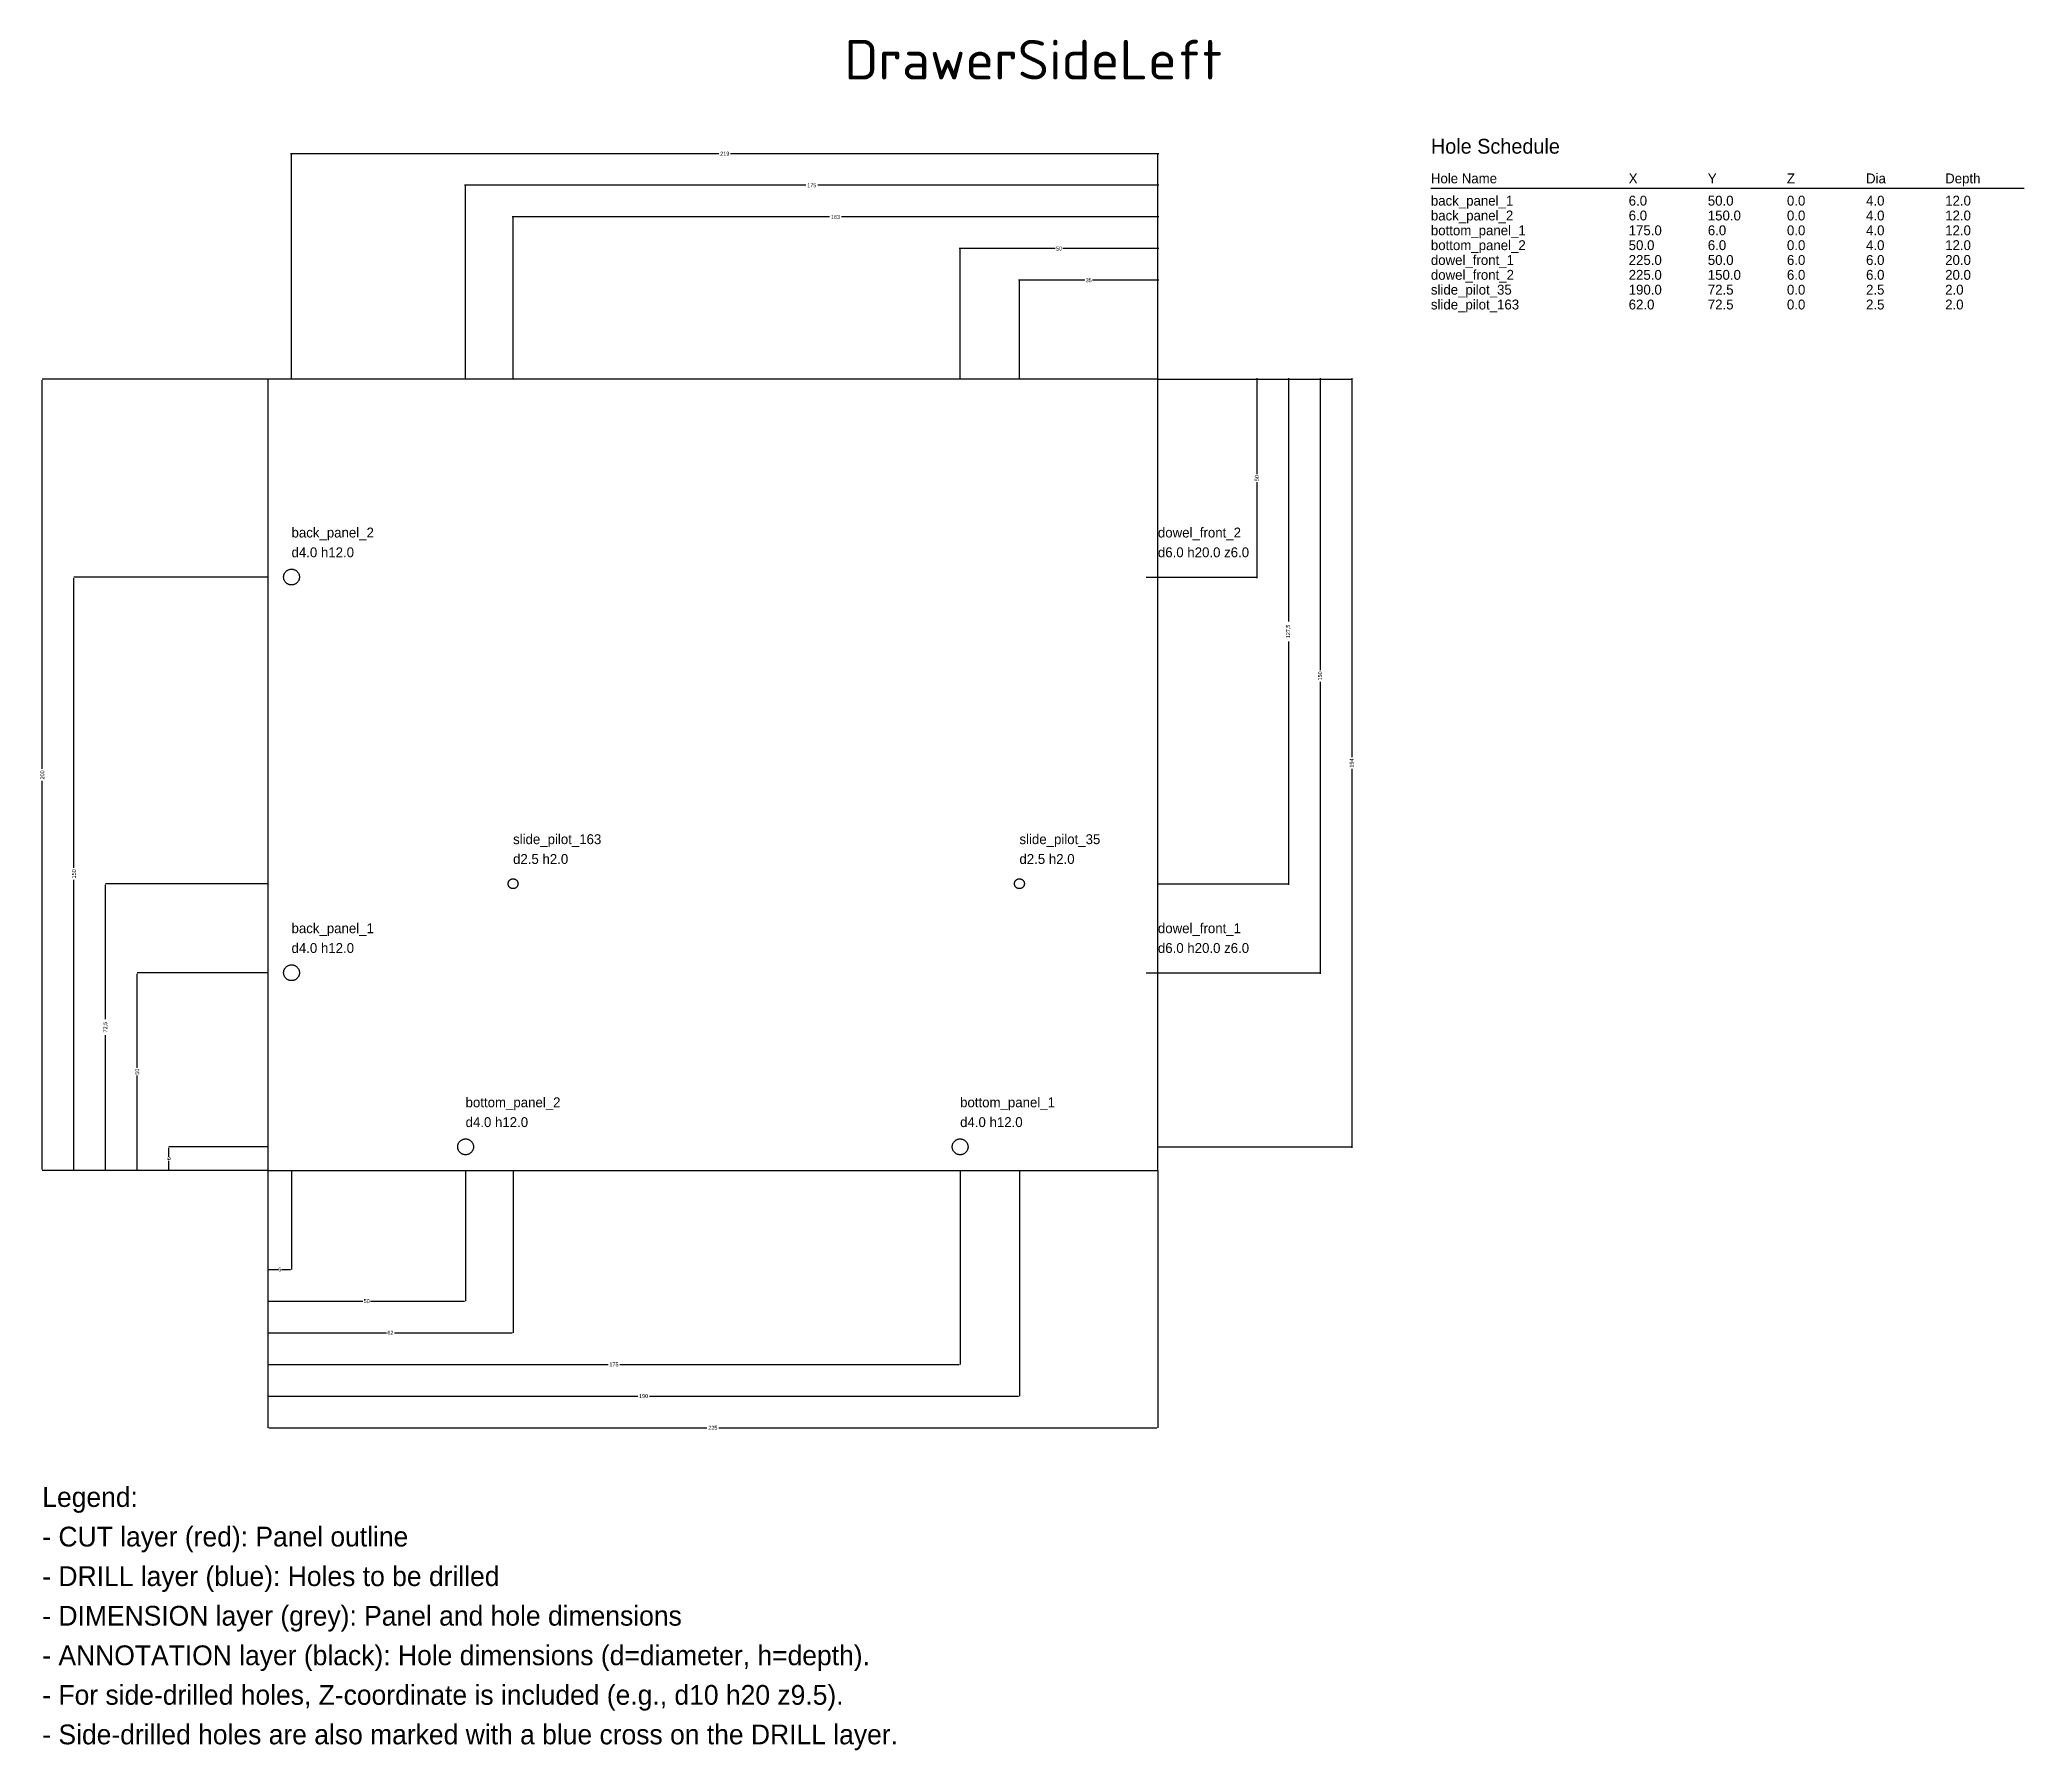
# Model space of a CAD drawing. Header units: millimetres. Extents: x -58 to 444, y -147 to 286.
import ezdxf
from ezdxf.enums import TextEntityAlignment as Align

# ---------------------------------------------------------------- set-up
doc = ezdxf.new("R2010")
doc.units = ezdxf.units.MM
for name, color, linetype in [('ANNOTATION', 7, 'Continuous'), ('CUT', 1, 'Continuous'), ('DIMENSION', 8, 'Continuous'), ('DRILL', 5, 'Continuous')]:
    doc.layers.add(name, color=color, linetype=linetype)
doc.styles.add('Title', font='ISOCPEUR.ttf')
doc.dimstyles.get("Standard").update_dxf_attribs({"dimtxt": 2.5, "dimasz": 2.5, "dimexe": 1.25, "dimexo": 0.625, "dimtad": 1, "dimtxsty": 'Standard', "dimcen": 2.5, "dimazin": 3, "dimtfac": 1, "dimtmove": 0, "dimatfit": 3})

# ---------------------------------------------------------------- blocks, each defined once
blk = doc.blocks.new('_CLOSEDFILLED')
at = {"color": 0, "linetype": 'ByBlock'}
blk.add_solid([(-1, 0.2), (0, 0), (-1, -0.2)], dxfattribs=at)
blk = doc.blocks.new('*D0')
for p, q in [((0, 0), (0, -25)), ((6, 0), (6, -25)), ((0.25, -25), (2.5, -25)), ((3.5, -25), (5.75, -25))]:
    blk.add_line(p, q)
at = {"layer": 'Defpoints'}
for p in [(0, 0), (6, 0), (0, -25)]:
    blk.add_point(p, dxfattribs=at)
at = {"layer": 'DIMENSION', "xscale": 0.25, "yscale": 0.25, "rotation": 180}
blk.add_blockref('_CLOSEDFILLED', (0, -25), dxfattribs=at)
at = {"layer": 'DIMENSION', "xscale": 0.25, "yscale": 0.25}
blk.add_blockref('_CLOSEDFILLED', (6, -25), dxfattribs=at)
at = {"layer": 'DIMENSION', "insert": (3, -25), "char_height": 1, "attachment_point": 5}
blk.add_mtext('6', dxfattribs=at)
blk = doc.blocks.new('*D2')
for p, q in [((0, 0), (0, -33)), ((50, 0), (50, -33)), ((0.25, -33), (24, -33)), ((26, -33), (49.75, -33))]:
    blk.add_line(p, q)
at = {"layer": 'Defpoints'}
for p in [(0, 0), (50, 0), (0, -33)]:
    blk.add_point(p, dxfattribs=at)
at = {"layer": 'DIMENSION', "xscale": 0.25, "yscale": 0.25, "rotation": 180}
blk.add_blockref('_CLOSEDFILLED', (0, -33), dxfattribs=at)
at = {"layer": 'DIMENSION', "xscale": 0.25, "yscale": 0.25}
blk.add_blockref('_CLOSEDFILLED', (50, -33), dxfattribs=at)
at = {"layer": 'DIMENSION', "insert": (25, -33), "char_height": 1, "attachment_point": 5}
blk.add_mtext('50', dxfattribs=at)
blk = doc.blocks.new('*D3')
for p, q in [((0, 0), (0, -41)), ((62, 0), (62, -41)), ((0.25, -41), (30, -41)), ((32, -41), (61.75, -41))]:
    blk.add_line(p, q)
at = {"layer": 'Defpoints'}
for p in [(0, 0), (62, 0), (0, -41)]:
    blk.add_point(p, dxfattribs=at)
at = {"layer": 'DIMENSION', "xscale": 0.25, "yscale": 0.25, "rotation": 180}
blk.add_blockref('_CLOSEDFILLED', (0, -41), dxfattribs=at)
at = {"layer": 'DIMENSION', "xscale": 0.25, "yscale": 0.25}
blk.add_blockref('_CLOSEDFILLED', (62, -41), dxfattribs=at)
at = {"layer": 'DIMENSION', "insert": (31, -41), "char_height": 1, "attachment_point": 5}
blk.add_mtext('62', dxfattribs=at)
blk = doc.blocks.new('*D4')
for p, q in [((0, 0), (0, -49)), ((175, 0), (175, -49)), ((0.25, -49), (86, -49)), ((89, -49), (174.75, -49))]:
    blk.add_line(p, q)
at = {"layer": 'Defpoints'}
for p in [(0, 0), (175, 0), (0, -49)]:
    blk.add_point(p, dxfattribs=at)
at = {"layer": 'DIMENSION', "xscale": 0.25, "yscale": 0.25, "rotation": 180}
blk.add_blockref('_CLOSEDFILLED', (0, -49), dxfattribs=at)
at = {"layer": 'DIMENSION', "xscale": 0.25, "yscale": 0.25}
blk.add_blockref('_CLOSEDFILLED', (175, -49), dxfattribs=at)
at = {"layer": 'DIMENSION', "insert": (87.5, -49), "char_height": 1, "attachment_point": 5}
blk.add_mtext('175', dxfattribs=at)
blk = doc.blocks.new('*D5')
for p, q in [((0, 0), (0, -57)), ((190, 0), (190, -57)), ((0.25, -57), (93.5, -57)), ((96.5, -57), (189.75, -57))]:
    blk.add_line(p, q)
at = {"layer": 'Defpoints'}
for p in [(0, 0), (190, 0), (0, -57)]:
    blk.add_point(p, dxfattribs=at)
at = {"layer": 'DIMENSION', "xscale": 0.25, "yscale": 0.25, "rotation": 180}
blk.add_blockref('_CLOSEDFILLED', (0, -57), dxfattribs=at)
at = {"layer": 'DIMENSION', "xscale": 0.25, "yscale": 0.25}
blk.add_blockref('_CLOSEDFILLED', (190, -57), dxfattribs=at)
at = {"layer": 'DIMENSION', "insert": (95, -57), "char_height": 1, "attachment_point": 5}
blk.add_mtext('190', dxfattribs=at)
blk = doc.blocks.new('*D6')
for p, q in [((0, 0), (0, -65)), ((225, 0), (225, -65)), ((0.25, -65), (111, -65)), ((114, -65), (224.75, -65))]:
    blk.add_line(p, q)
at = {"layer": 'Defpoints'}
for p in [(0, 0), (225, 0), (0, -65)]:
    blk.add_point(p, dxfattribs=at)
at = {"layer": 'DIMENSION', "xscale": 0.25, "yscale": 0.25, "rotation": 180}
blk.add_blockref('_CLOSEDFILLED', (0, -65), dxfattribs=at)
at = {"layer": 'DIMENSION', "xscale": 0.25, "yscale": 0.25}
blk.add_blockref('_CLOSEDFILLED', (225, -65), dxfattribs=at)
at = {"layer": 'DIMENSION', "insert": (112.5, -65), "char_height": 1, "attachment_point": 5}
blk.add_mtext('225', dxfattribs=at)
blk = doc.blocks.new('*D7')
for p, q in [((206.5, 225), (189.75, 225)), ((190, 200), (190, 225)), ((225.25, 225), (208.5, 225)), ((225, 200), (225, 225))]:
    blk.add_line(p, q)
at = {"layer": 'Defpoints'}
for p in [(225, 225), (190, 200), (225, 200)]:
    blk.add_point(p, dxfattribs=at)
at = {"layer": 'DIMENSION', "xscale": 0.25, "yscale": 0.25}
blk.add_blockref('_CLOSEDFILLED', (190, 225), dxfattribs=at)
at = {"layer": 'DIMENSION', "xscale": 0.25, "yscale": 0.25, "rotation": 180}
blk.add_blockref('_CLOSEDFILLED', (225, 225), dxfattribs=at)
at = {"layer": 'DIMENSION', "insert": (207.5, 225), "char_height": 1, "attachment_point": 5}
blk.add_mtext('35', dxfattribs=at)
blk = doc.blocks.new('*D8')
for p, q in [((199, 233), (174.75, 233)), ((175, 200), (175, 233)), ((225.25, 233), (201, 233)), ((225, 200), (225, 233))]:
    blk.add_line(p, q)
at = {"layer": 'Defpoints'}
for p in [(225, 233), (175, 200), (225, 200)]:
    blk.add_point(p, dxfattribs=at)
at = {"layer": 'DIMENSION', "xscale": 0.25, "yscale": 0.25}
blk.add_blockref('_CLOSEDFILLED', (175, 233), dxfattribs=at)
at = {"layer": 'DIMENSION', "xscale": 0.25, "yscale": 0.25, "rotation": 180}
blk.add_blockref('_CLOSEDFILLED', (225, 233), dxfattribs=at)
at = {"layer": 'DIMENSION', "insert": (200, 233), "char_height": 1, "attachment_point": 5}
blk.add_mtext('50', dxfattribs=at)
blk = doc.blocks.new('*D9')
for p, q in [((142, 241), (61.75, 241)), ((62, 200), (62, 241)), ((225.25, 241), (145, 241)), ((225, 200), (225, 241))]:
    blk.add_line(p, q)
at = {"layer": 'Defpoints'}
for p in [(225, 241), (62, 200), (225, 200)]:
    blk.add_point(p, dxfattribs=at)
at = {"layer": 'DIMENSION', "xscale": 0.25, "yscale": 0.25}
blk.add_blockref('_CLOSEDFILLED', (62, 241), dxfattribs=at)
at = {"layer": 'DIMENSION', "xscale": 0.25, "yscale": 0.25, "rotation": 180}
blk.add_blockref('_CLOSEDFILLED', (225, 241), dxfattribs=at)
at = {"layer": 'DIMENSION', "insert": (143.5, 241), "char_height": 1, "attachment_point": 5}
blk.add_mtext('163', dxfattribs=at)
blk = doc.blocks.new('*D10')
for p, q in [((136, 249), (49.75, 249)), ((50, 200), (50, 249)), ((225.25, 249), (139, 249)), ((225, 200), (225, 249))]:
    blk.add_line(p, q)
at = {"layer": 'Defpoints'}
for p in [(225, 249), (50, 200), (225, 200)]:
    blk.add_point(p, dxfattribs=at)
at = {"layer": 'DIMENSION', "xscale": 0.25, "yscale": 0.25}
blk.add_blockref('_CLOSEDFILLED', (50, 249), dxfattribs=at)
at = {"layer": 'DIMENSION', "xscale": 0.25, "yscale": 0.25, "rotation": 180}
blk.add_blockref('_CLOSEDFILLED', (225, 249), dxfattribs=at)
at = {"layer": 'DIMENSION', "insert": (137.5, 249), "char_height": 1, "attachment_point": 5}
blk.add_mtext('175', dxfattribs=at)
blk = doc.blocks.new('*D11')
for p, q in [((114, 257), (5.75, 257)), ((6, 200), (6, 257)), ((225.25, 257), (117, 257)), ((225, 200), (225, 257))]:
    blk.add_line(p, q)
at = {"layer": 'Defpoints'}
for p in [(225, 257), (6, 200), (225, 200)]:
    blk.add_point(p, dxfattribs=at)
at = {"layer": 'DIMENSION', "xscale": 0.25, "yscale": 0.25}
blk.add_blockref('_CLOSEDFILLED', (6, 257), dxfattribs=at)
at = {"layer": 'DIMENSION', "xscale": 0.25, "yscale": 0.25, "rotation": 180}
blk.add_blockref('_CLOSEDFILLED', (225, 257), dxfattribs=at)
at = {"layer": 'DIMENSION', "insert": (115.5, 257), "char_height": 1, "attachment_point": 5}
blk.add_mtext('219', dxfattribs=at)
blk = doc.blocks.new('*D12')
for p, q in [((0, 6), (-25, 6)), ((-25, 3.5), (-25, 5.75)), ((-25, 0.25), (-25, 2.5)), ((0, 0), (-25, 0))]:
    blk.add_line(p, q)
at = {"layer": 'Defpoints'}
for p in [(0, 6), (-25, 0), (0, 0)]:
    blk.add_point(p, dxfattribs=at)
at = {"layer": 'DIMENSION', "xscale": 0.25, "yscale": 0.25}
for p, rotation in [((-25, 6), 90), ((-25, 0), 270)]:
    blk.add_blockref('_CLOSEDFILLED', p, dxfattribs=dict(at, rotation=rotation))
at = {"layer": 'DIMENSION', "insert": (-25, 3), "char_height": 1, "attachment_point": 5, "rotation": 90}
blk.add_mtext('6', dxfattribs=at)
blk = doc.blocks.new('*D13')
for p, q in [((0, 50), (-33, 50)), ((-33, 26), (-33, 49.75)), ((-33, 0.25), (-33, 24)), ((0, 0), (-33, 0))]:
    blk.add_line(p, q)
at = {"layer": 'Defpoints'}
for p in [(0, 50), (-33, 0), (0, 0)]:
    blk.add_point(p, dxfattribs=at)
at = {"layer": 'DIMENSION', "xscale": 0.25, "yscale": 0.25}
for p, rotation in [((-33, 50), 90), ((-33, 0), 270)]:
    blk.add_blockref('_CLOSEDFILLED', p, dxfattribs=dict(at, rotation=rotation))
at = {"layer": 'DIMENSION', "insert": (-33, 25), "char_height": 1, "attachment_point": 5, "rotation": 90}
blk.add_mtext('50', dxfattribs=at)
blk = doc.blocks.new('*D14')
for p, q in [((0, 72.5), (-41, 72.5)), ((-41, 38.25), (-41, 72.25)), ((-41, 0.25), (-41, 34.25)), ((0, 0), (-41, 0))]:
    blk.add_line(p, q)
at = {"layer": 'Defpoints'}
for p in [(0, 72.5), (-41, 0), (0, 0)]:
    blk.add_point(p, dxfattribs=at)
at = {"layer": 'DIMENSION', "xscale": 0.25, "yscale": 0.25}
for p, rotation in [((-41, 72.5), 90), ((-41, 0), 270)]:
    blk.add_blockref('_CLOSEDFILLED', p, dxfattribs=dict(at, rotation=rotation))
at = {"layer": 'DIMENSION', "insert": (-41, 36.25), "char_height": 1, "attachment_point": 5, "rotation": 90}
blk.add_mtext('72,5', dxfattribs=at)
blk = doc.blocks.new('*D15')
for p, q in [((0, 150), (-49, 150)), ((-49, 76.5), (-49, 149.75)), ((-49, 0.25), (-49, 73.5)), ((0, 0), (-49, 0))]:
    blk.add_line(p, q)
at = {"layer": 'Defpoints'}
for p in [(0, 150), (-49, 0), (0, 0)]:
    blk.add_point(p, dxfattribs=at)
at = {"layer": 'DIMENSION', "xscale": 0.25, "yscale": 0.25}
for p, rotation in [((-49, 150), 90), ((-49, 0), 270)]:
    blk.add_blockref('_CLOSEDFILLED', p, dxfattribs=dict(at, rotation=rotation))
at = {"layer": 'DIMENSION', "insert": (-49, 75), "char_height": 1, "attachment_point": 5, "rotation": 90}
blk.add_mtext('150', dxfattribs=at)
blk = doc.blocks.new('*D16')
for p, q in [((0, 200), (-57, 200)), ((-57, 101.5), (-57, 199.75)), ((-57, 0.25), (-57, 98.5)), ((0, 0), (-57, 0))]:
    blk.add_line(p, q)
at = {"layer": 'Defpoints'}
for p in [(0, 200), (-57, 0), (0, 0)]:
    blk.add_point(p, dxfattribs=at)
at = {"layer": 'DIMENSION', "xscale": 0.25, "yscale": 0.25}
for p, rotation in [((-57, 200), 90), ((-57, 0), 270)]:
    blk.add_blockref('_CLOSEDFILLED', p, dxfattribs=dict(at, rotation=rotation))
at = {"layer": 'DIMENSION', "insert": (-57, 100), "char_height": 1, "attachment_point": 5, "rotation": 90}
blk.add_mtext('200', dxfattribs=at)
blk = doc.blocks.new('*D17')
for p, q in [((225, 200), (250, 200)), ((250, 200.25), (250, 176)), ((250, 174), (250, 149.75)), ((225, 150), (250, 150))]:
    blk.add_line(p, q)
at = {"layer": 'Defpoints'}
for p in [(225, 200), (250, 200), (225, 150)]:
    blk.add_point(p, dxfattribs=at)
at = {"layer": 'DIMENSION', "xscale": 0.25, "yscale": 0.25}
for p, rotation in [((250, 200), 270), ((250, 150), 90)]:
    blk.add_blockref('_CLOSEDFILLED', p, dxfattribs=dict(at, rotation=rotation))
at = {"layer": 'DIMENSION', "insert": (250, 175), "char_height": 1, "attachment_point": 5, "rotation": 90}
blk.add_mtext('50', dxfattribs=at)
blk = doc.blocks.new('*D18')
for p, q in [((225, 200), (258, 200)), ((258, 200.25), (258, 138.75)), ((258, 133.75), (258, 72.25)), ((225, 72.5), (258, 72.5))]:
    blk.add_line(p, q)
at = {"layer": 'Defpoints'}
for p in [(225, 200), (258, 200), (225, 72.5)]:
    blk.add_point(p, dxfattribs=at)
at = {"layer": 'DIMENSION', "xscale": 0.25, "yscale": 0.25}
for p, rotation in [((258, 200), 270), ((258, 72.5), 90)]:
    blk.add_blockref('_CLOSEDFILLED', p, dxfattribs=dict(at, rotation=rotation))
at = {"layer": 'DIMENSION', "insert": (258, 136.25), "char_height": 1, "attachment_point": 5, "rotation": 90}
blk.add_mtext('127,5', dxfattribs=at)
blk = doc.blocks.new('*D19')
for p, q in [((225, 200), (266, 200)), ((266, 200.25), (266, 126.5)), ((266, 123.5), (266, 49.75)), ((225, 50), (266, 50))]:
    blk.add_line(p, q)
at = {"layer": 'Defpoints'}
for p in [(225, 200), (266, 200), (225, 50)]:
    blk.add_point(p, dxfattribs=at)
at = {"layer": 'DIMENSION', "xscale": 0.25, "yscale": 0.25}
for p, rotation in [((266, 200), 270), ((266, 50), 90)]:
    blk.add_blockref('_CLOSEDFILLED', p, dxfattribs=dict(at, rotation=rotation))
at = {"layer": 'DIMENSION', "insert": (266, 125), "char_height": 1, "attachment_point": 5, "rotation": 90}
blk.add_mtext('150', dxfattribs=at)
blk = doc.blocks.new('*D20')
for p, q in [((225, 200), (274, 200)), ((274, 200.25), (274, 104.5)), ((274, 101.5), (274, 5.75)), ((225, 6), (274, 6))]:
    blk.add_line(p, q)
at = {"layer": 'Defpoints'}
for p in [(225, 200), (274, 200), (225, 6)]:
    blk.add_point(p, dxfattribs=at)
at = {"layer": 'DIMENSION', "xscale": 0.25, "yscale": 0.25}
for p, rotation in [((274, 200), 270), ((274, 6), 90)]:
    blk.add_blockref('_CLOSEDFILLED', p, dxfattribs=dict(at, rotation=rotation))
at = {"layer": 'DIMENSION', "insert": (274, 103), "char_height": 1, "attachment_point": 5, "rotation": 90}
blk.add_mtext('194', dxfattribs=at)

msp = doc.modelspace()

# ---------------------------------------------------------------- linework, layer by layer
at = {"layer": 'ANNOTATION'}
msp.add_line((294, 248.25), (444, 248.25), dxfattribs=at)
at = {"layer": 'CUT'}
for p, q in [((225, 200), (0, 200)), ((0, 200), (0, 0)), ((225, 0), (225, 200)), ((4.03543, 150.375), (4.06283, 150.497)), ((4.06283, 150.497), (4.09789, 150.618)), ((4.09789, 150.618), (4.14045, 150.736)), ((4.14045, 150.736), (4.19035, 150.852)), ((4.19035, 150.852), (4.24739, 150.964)), ((4.24739, 150.964), (4.31135, 151.072)), ((4.31135, 151.072), (4.38197, 151.176)), ((4.38197, 151.176), (4.45897, 151.275)), ((4.45897, 151.275), (4.54206, 151.369)), ((4.54206, 151.369), (4.63091, 151.458)), ((4.63091, 151.458), (4.72515, 151.541)), ((4.72515, 151.541), (4.82443, 151.618)), ((4.82443, 151.618), (4.92835, 151.689)), ((4.92835, 151.689), (5.03649, 151.753)), ((5.03649, 151.753), (5.14844, 151.81)), ((5.14844, 151.81), (5.26375, 151.86)), ((5.26375, 151.86), (5.38197, 151.902)), ((5.38197, 151.902), (5.50262, 151.937)), ((5.50262, 151.937), (5.62524, 151.965)), ((5.62524, 151.965), (5.74933, 151.984)), ((5.74933, 151.984), (5.87442, 151.996)), ((5.87442, 151.996), (6, 152)), ((6, 152), (6.12558, 151.996)), ((6.12558, 151.996), (6.25067, 151.984)), ((6.25067, 151.984), (6.37476, 151.965)), ((6.37476, 151.965), (6.49738, 151.937)), ((6.49738, 151.937), (6.61803, 151.902)), ((6.61803, 151.902), (6.73625, 151.86)), ((6.73625, 151.86), (6.85156, 151.81)), ((6.85156, 151.81), (6.96351, 151.753)), ((6.96351, 151.753), (7.07165, 151.689)), ((7.07165, 151.689), (7.17557, 151.618)), ((7.17557, 151.618), (7.27485, 151.541)), ((7.27485, 151.541), (7.36909, 151.458)), ((7.36909, 151.458), (7.45794, 151.369)), ((7.45794, 151.369), (7.54103, 151.275)), ((7.54103, 151.275), (7.61803, 151.176)), ((7.61803, 151.176), (7.68866, 151.072)), ((7.68866, 151.072), (7.75261, 150.964)), ((7.75261, 150.964), (7.80965, 150.852)), ((7.80965, 150.852), (7.85955, 150.736)), ((7.85955, 150.736), (7.90211, 150.618)), ((7.90211, 150.618), (7.93717, 150.497)), ((7.93717, 150.497), (7.96457, 150.375)), ((4, 150), (4.00395, 150.126)), ((4.00395, 149.874), (4, 150)), ((4.00395, 150.126), (4.01577, 150.251)), ((4.01577, 149.749), (4.00395, 149.874)), ((4.01577, 150.251), (4.03543, 150.375)), ((4.03543, 149.625), (4.01577, 149.749)), ((4.06283, 149.503), (4.03543, 149.625)), ((4.09789, 149.382), (4.06283, 149.503)), ((4.14045, 149.264), (4.09789, 149.382)), ((4.19035, 149.148), (4.14045, 149.264)), ((4.24739, 149.036), (4.19035, 149.148)), ((4.31135, 148.928), (4.24739, 149.036)), ((4.38197, 148.824), (4.31135, 148.928)), ((4.45897, 148.725), (4.38197, 148.824)), ((4.54206, 148.631), (4.45897, 148.725)), ((4.63091, 148.542), (4.54206, 148.631)), ((4.72515, 148.459), (4.63091, 148.542)), ((4.82443, 148.382), (4.72515, 148.459)), ((4.92835, 148.311), (4.82443, 148.382)), ((5.03649, 148.247), (4.92835, 148.311)), ((5.14844, 148.19), (5.03649, 148.247)), ((5.26375, 148.14), (5.14844, 148.19)), ((5.38197, 148.098), (5.26375, 148.14)), ((5.50262, 148.063), (5.38197, 148.098)), ((5.62524, 148.035), (5.50262, 148.063)), ((5.74933, 148.016), (5.62524, 148.035)), ((5.87442, 148.004), (5.74933, 148.016)), ((6, 148), (5.87442, 148.004)), ((6.12558, 148.004), (6, 148)), ((6.25067, 148.016), (6.12558, 148.004)), ((6.37476, 148.035), (6.25067, 148.016)), ((6.49738, 148.063), (6.37476, 148.035)), ((6.61803, 148.098), (6.49738, 148.063)), ((6.73625, 148.14), (6.61803, 148.098)), ((6.85156, 148.19), (6.73625, 148.14)), ((6.96351, 148.247), (6.85156, 148.19)), ((7.07165, 148.311), (6.96351, 148.247)), ((7.17557, 148.382), (7.07165, 148.311)), ((7.27485, 148.459), (7.17557, 148.382)), ((7.36909, 148.542), (7.27485, 148.459)), ((7.45794, 148.631), (7.36909, 148.542)), ((7.54103, 148.725), (7.45794, 148.631)), ((7.61803, 148.824), (7.54103, 148.725)), ((7.68866, 148.928), (7.61803, 148.824)), ((7.75261, 149.036), (7.68866, 148.928)), ((7.80965, 149.148), (7.75261, 149.036)), ((7.85955, 149.264), (7.80965, 149.148)), ((7.90211, 149.382), (7.85955, 149.264)), ((7.93717, 149.503), (7.90211, 149.382)), ((7.96457, 149.625), (7.93717, 149.503)), ((7.96457, 150.375), (7.98423, 150.251)), ((7.98423, 149.749), (7.96457, 149.625)), ((7.98423, 150.251), (7.99605, 150.126)), ((7.99605, 149.874), (7.98423, 149.749)), ((7.99605, 150.126), (8, 150)), ((8, 150), (7.99605, 149.874)), ((60.75, 72.5), (60.7525, 72.5785)), ((60.7525, 72.4215), (60.75, 72.5)), ((60.7525, 72.5785), (60.7599, 72.6567)), ((60.7599, 72.3433), (60.7525, 72.4215)), ((60.7599, 72.6567), (60.7721, 72.7342)), ((60.7721, 72.2658), (60.7599, 72.3433)), ((60.7721, 72.7342), (60.7893, 72.8109)), ((60.7893, 72.1891), (60.7721, 72.2658)), ((60.7893, 72.8109), (60.8112, 72.8863)), ((60.8112, 72.1137), (60.7893, 72.1891)), ((60.8112, 72.8863), (60.8378, 72.9602)), ((60.8378, 72.0398), (60.8112, 72.1137)), ((60.8378, 72.9602), (60.869, 73.0322)), ((60.869, 71.9678), (60.8378, 72.0398)), ((60.869, 73.0322), (60.9046, 73.1022)), ((60.9046, 71.8978), (60.869, 71.9678)), ((60.9046, 73.1022), (60.9446, 73.1698)), ((60.9446, 71.8302), (60.9046, 71.8978)), ((60.9446, 73.1698), (60.9887, 73.2347)), ((60.9887, 71.7653), (60.9446, 71.8302)), ((60.9887, 73.2347), (61.0369, 73.2968)), ((61.0369, 71.7032), (60.9887, 71.7653)), ((61.0369, 73.2968), (61.0888, 73.3557)), ((61.0888, 71.6443), (61.0369, 71.7032)), ((61.0888, 73.3557), (61.1443, 73.4112)), ((61.1443, 71.5888), (61.0888, 71.6443)), ((61.1443, 73.4112), (61.2032, 73.4631)), ((61.2032, 71.5369), (61.1443, 71.5888)), ((61.2032, 73.4631), (61.2653, 73.5113)), ((61.2653, 71.4887), (61.2032, 71.5369)), ((61.2653, 73.5113), (61.3302, 73.5554)), ((61.3302, 71.4446), (61.2653, 71.4887)), ((61.3302, 73.5554), (61.3978, 73.5954)), ((61.3978, 71.4046), (61.3302, 71.4446)), ((61.3978, 73.5954), (61.4678, 73.631)), ((61.4678, 71.369), (61.3978, 71.4046)), ((61.4678, 73.631), (61.5398, 73.6622)), ((61.5398, 71.3378), (61.4678, 71.369)), ((61.5398, 73.6622), (61.6137, 73.6888)), ((61.6137, 71.3112), (61.5398, 71.3378)), ((61.6137, 73.6888), (61.6891, 73.7107)), ((61.6891, 71.2893), (61.6137, 71.3112)), ((61.6891, 73.7107), (61.7658, 73.7279)), ((61.7658, 71.2721), (61.6891, 71.2893)), ((61.7658, 73.7279), (61.8433, 73.7401)), ((61.8433, 71.2599), (61.7658, 71.2721)), ((61.8433, 73.7401), (61.9215, 73.7475)), ((61.9215, 71.2525), (61.8433, 71.2599)), ((61.9215, 73.7475), (62, 73.75)), ((62, 71.25), (61.9215, 71.2525)), ((62, 73.75), (62.0785, 73.7475)), ((62.0785, 71.2525), (62, 71.25)), ((62.0785, 73.7475), (62.1567, 73.7401)), ((62.1567, 71.2599), (62.0785, 71.2525)), ((62.1567, 73.7401), (62.2342, 73.7279)), ((62.2342, 71.2721), (62.1567, 71.2599)), ((62.2342, 73.7279), (62.3109, 73.7107)), ((62.3109, 71.2893), (62.2342, 71.2721)), ((62.3109, 73.7107), (62.3863, 73.6888)), ((62.3863, 71.3112), (62.3109, 71.2893)), ((62.3863, 73.6888), (62.4602, 73.6622)), ((62.4602, 71.3378), (62.3863, 71.3112)), ((62.4602, 73.6622), (62.5322, 73.631)), ((62.5322, 71.369), (62.4602, 71.3378)), ((62.5322, 73.631), (62.6022, 73.5954)), ((62.6022, 71.4046), (62.5322, 71.369)), ((62.6022, 73.5954), (62.6698, 73.5554)), ((62.6698, 71.4446), (62.6022, 71.4046)), ((62.6698, 73.5554), (62.7347, 73.5113)), ((62.7347, 71.4887), (62.6698, 71.4446)), ((62.7347, 73.5113), (62.7968, 73.4631)), ((62.7968, 71.5369), (62.7347, 71.4887)), ((62.7968, 73.4631), (62.8557, 73.4112)), ((62.8557, 71.5888), (62.7968, 71.5369)), ((62.8557, 73.4112), (62.9112, 73.3557)), ((62.9112, 71.6443), (62.8557, 71.5888)), ((62.9112, 73.3557), (62.9631, 73.2968)), ((62.9631, 71.7032), (62.9112, 71.6443)), ((62.9631, 73.2968), (63.0113, 73.2347)), ((63.0113, 71.7653), (62.9631, 71.7032)), ((63.0113, 73.2347), (63.0554, 73.1698)), ((63.0554, 71.8302), (63.0113, 71.7653)), ((63.0554, 73.1698), (63.0954, 73.1022)), ((63.0954, 71.8978), (63.0554, 71.8302)), ((63.0954, 73.1022), (63.131, 73.0322)), ((63.131, 71.9678), (63.0954, 71.8978)), ((63.131, 73.0322), (63.1622, 72.9602)), ((63.1622, 72.0398), (63.131, 71.9678)), ((63.1622, 72.9602), (63.1888, 72.8863)), ((63.1888, 72.1137), (63.1622, 72.0398)), ((63.1888, 72.8863), (63.2107, 72.8109)), ((63.2107, 72.1891), (63.1888, 72.1137)), ((63.2107, 72.8109), (63.2279, 72.7342)), ((63.2279, 72.2658), (63.2107, 72.1891)), ((63.2279, 72.7342), (63.2401, 72.6567)), ((63.2401, 72.3433), (63.2279, 72.2658)), ((63.2401, 72.6567), (63.2475, 72.5785)), ((63.2475, 72.4215), (63.2401, 72.3433)), ((63.2475, 72.5785), (63.25, 72.5)), ((63.25, 72.5), (63.2475, 72.4215)), ((188.75, 72.5), (188.752, 72.5785)), ((188.752, 72.4215), (188.75, 72.5)), ((188.752, 72.5785), (188.76, 72.6567)), ((188.76, 72.3433), (188.752, 72.4215)), ((188.76, 72.6567), (188.772, 72.7342)), ((188.772, 72.2658), (188.76, 72.3433)), ((188.772, 72.7342), (188.789, 72.8109)), ((188.789, 72.1891), (188.772, 72.2658)), ((188.789, 72.8109), (188.811, 72.8863)), ((188.811, 72.1137), (188.789, 72.1891)), ((188.811, 72.8863), (188.838, 72.9602)), ((188.838, 72.0398), (188.811, 72.1137)), ((188.838, 72.9602), (188.869, 73.0322)), ((188.869, 71.9678), (188.838, 72.0398)), ((188.869, 73.0322), (188.905, 73.1022)), ((188.905, 71.8978), (188.869, 71.9678)), ((188.905, 73.1022), (188.945, 73.1698)), ((188.945, 71.8302), (188.905, 71.8978)), ((188.945, 73.1698), (188.989, 73.2347)), ((188.989, 71.7653), (188.945, 71.8302)), ((188.989, 73.2347), (189.037, 73.2968)), ((189.037, 71.7032), (188.989, 71.7653)), ((189.037, 73.2968), (189.089, 73.3557)), ((189.089, 71.6443), (189.037, 71.7032)), ((189.089, 73.3557), (189.144, 73.4112)), ((189.144, 71.5888), (189.089, 71.6443)), ((189.144, 73.4112), (189.203, 73.4631)), ((189.203, 71.5369), (189.144, 71.5888)), ((189.203, 73.4631), (189.265, 73.5113)), ((189.265, 71.4887), (189.203, 71.5369)), ((189.265, 73.5113), (189.33, 73.5554)), ((189.33, 71.4446), (189.265, 71.4887)), ((189.33, 73.5554), (189.398, 73.5954)), ((189.398, 71.4046), (189.33, 71.4446)), ((189.398, 73.5954), (189.468, 73.631)), ((189.468, 71.369), (189.398, 71.4046)), ((189.468, 73.631), (189.54, 73.6622)), ((189.54, 71.3378), (189.468, 71.369)), ((189.54, 73.6622), (189.614, 73.6888)), ((189.614, 71.3112), (189.54, 71.3378)), ((189.614, 73.6888), (189.689, 73.7107)), ((189.689, 71.2893), (189.614, 71.3112)), ((189.689, 73.7107), (189.766, 73.7279)), ((189.766, 71.2721), (189.689, 71.2893)), ((189.766, 73.7279), (189.843, 73.7401)), ((189.843, 71.2599), (189.766, 71.2721)), ((189.843, 73.7401), (189.922, 73.7475)), ((189.922, 71.2525), (189.843, 71.2599)), ((189.922, 73.7475), (190, 73.75)), ((190, 71.25), (189.922, 71.2525)), ((190, 73.75), (190.078, 73.7475)), ((190.078, 71.2525), (190, 71.25)), ((190.078, 73.7475), (190.157, 73.7401)), ((190.157, 71.2599), (190.078, 71.2525)), ((190.157, 73.7401), (190.234, 73.7279)), ((190.234, 71.2721), (190.157, 71.2599)), ((190.234, 73.7279), (190.311, 73.7107)), ((190.311, 71.2893), (190.234, 71.2721)), ((190.311, 73.7107), (190.386, 73.6888)), ((190.386, 71.3112), (190.311, 71.2893)), ((190.386, 73.6888), (190.46, 73.6622)), ((190.46, 71.3378), (190.386, 71.3112)), ((190.46, 73.6622), (190.532, 73.631)), ((190.532, 71.369), (190.46, 71.3378)), ((190.532, 73.631), (190.602, 73.5954)), ((190.602, 71.4046), (190.532, 71.369)), ((190.602, 73.5954), (190.67, 73.5554)), ((190.67, 71.4446), (190.602, 71.4046)), ((190.67, 73.5554), (190.735, 73.5113)), ((190.735, 71.4887), (190.67, 71.4446)), ((190.735, 73.5113), (190.797, 73.4631)), ((190.797, 71.5369), (190.735, 71.4887)), ((190.797, 73.4631), (190.856, 73.4112)), ((190.856, 71.5888), (190.797, 71.5369)), ((190.856, 73.4112), (190.911, 73.3557)), ((190.911, 71.6443), (190.856, 71.5888)), ((190.911, 73.3557), (190.963, 73.2968)), ((190.963, 71.7032), (190.911, 71.6443)), ((190.963, 73.2968), (191.011, 73.2347)), ((191.011, 71.7653), (190.963, 71.7032)), ((191.011, 73.2347), (191.055, 73.1698)), ((191.055, 71.8302), (191.011, 71.7653)), ((191.055, 73.1698), (191.095, 73.1022)), ((191.095, 71.8978), (191.055, 71.8302)), ((191.095, 73.1022), (191.131, 73.0322)), ((191.131, 71.9678), (191.095, 71.8978)), ((191.131, 73.0322), (191.162, 72.9602)), ((191.162, 72.0398), (191.131, 71.9678)), ((191.162, 72.9602), (191.189, 72.8863)), ((191.189, 72.1137), (191.162, 72.0398)), ((191.189, 72.8863), (191.211, 72.8109)), ((191.211, 72.1891), (191.189, 72.1137)), ((191.211, 72.8109), (191.228, 72.7342)), ((191.228, 72.2658), (191.211, 72.1891)), ((191.228, 72.7342), (191.24, 72.6567)), ((191.24, 72.3433), (191.228, 72.2658)), ((191.24, 72.6567), (191.248, 72.5785)), ((191.248, 72.4215), (191.24, 72.3433)), ((191.248, 72.5785), (191.25, 72.5)), ((191.25, 72.5), (191.248, 72.4215)), ((4.00395, 50.1256), (4.01577, 50.2507)), ((4.01577, 50.2507), (4.03543, 50.3748)), ((4.03543, 50.3748), (4.06283, 50.4974)), ((4.06283, 50.4974), (4.09789, 50.618)), ((4.09789, 50.618), (4.14045, 50.7362)), ((4.14045, 50.7362), (4.19035, 50.8516)), ((4.19035, 50.8516), (4.24739, 50.9635)), ((4.24739, 50.9635), (4.31135, 51.0717)), ((4.31135, 51.0717), (4.38197, 51.1756)), ((4.38197, 51.1756), (4.45897, 51.2748)), ((4.45897, 51.2748), (4.54206, 51.3691)), ((4.54206, 51.3691), (4.63091, 51.4579)), ((4.63091, 51.4579), (4.72515, 51.541)), ((4.72515, 51.541), (4.82443, 51.618)), ((4.82443, 51.618), (4.92835, 51.6887)), ((4.92835, 51.6887), (5.03649, 51.7526)), ((5.03649, 51.7526), (5.14844, 51.8097)), ((5.14844, 51.8097), (5.26375, 51.8596)), ((5.26375, 51.8596), (5.38197, 51.9021)), ((5.38197, 51.9021), (5.50262, 51.9372)), ((5.50262, 51.9372), (5.62524, 51.9646)), ((5.62524, 51.9646), (5.74933, 51.9842)), ((5.74933, 51.9842), (5.87442, 51.9961)), ((5.87442, 51.9961), (6, 52)), ((6, 52), (6.12558, 51.9961)), ((6.12558, 51.9961), (6.25067, 51.9842)), ((6.25067, 51.9842), (6.37476, 51.9646)), ((6.37476, 51.9646), (6.49738, 51.9372)), ((6.49738, 51.9372), (6.61803, 51.9021)), ((6.61803, 51.9021), (6.73625, 51.8596)), ((6.73625, 51.8596), (6.85156, 51.8097)), ((6.85156, 51.8097), (6.96351, 51.7526)), ((6.96351, 51.7526), (7.07165, 51.6887)), ((7.07165, 51.6887), (7.17557, 51.618)), ((7.17557, 51.618), (7.27485, 51.541)), ((7.27485, 51.541), (7.36909, 51.4579)), ((7.36909, 51.4579), (7.45794, 51.3691)), ((7.45794, 51.3691), (7.54103, 51.2748)), ((7.54103, 51.2748), (7.61803, 51.1756)), ((7.61803, 51.1756), (7.68866, 51.0717)), ((7.68866, 51.0717), (7.75261, 50.9635)), ((7.75261, 50.9635), (7.80965, 50.8516)), ((7.80965, 50.8516), (7.85955, 50.7362)), ((7.85955, 50.7362), (7.90211, 50.618)), ((7.90211, 50.618), (7.93717, 50.4974)), ((7.93717, 50.4974), (7.96457, 50.3748)), ((7.96457, 50.3748), (7.98423, 50.2507)), ((7.98423, 50.2507), (7.99605, 50.1256)), ((4, 50), (4.00395, 50.1256)), ((4.00395, 49.8744), (4, 50)), ((4.01577, 49.7493), (4.00395, 49.8744)), ((4.03543, 49.6252), (4.01577, 49.7493)), ((4.06283, 49.5026), (4.03543, 49.6252)), ((4.09789, 49.382), (4.06283, 49.5026)), ((4.14045, 49.2638), (4.09789, 49.382)), ((4.19035, 49.1484), (4.14045, 49.2638)), ((4.24739, 49.0365), (4.19035, 49.1484)), ((4.31135, 48.9283), (4.24739, 49.0365)), ((4.38197, 48.8244), (4.31135, 48.9283)), ((4.45897, 48.7252), (4.38197, 48.8244)), ((4.54206, 48.6309), (4.45897, 48.7252)), ((4.63091, 48.5421), (4.54206, 48.6309)), ((4.72515, 48.459), (4.63091, 48.5421)), ((4.82443, 48.382), (4.72515, 48.459)), ((4.92835, 48.3113), (4.82443, 48.382)), ((5.03649, 48.2474), (4.92835, 48.3113)), ((5.14844, 48.1903), (5.03649, 48.2474)), ((5.26375, 48.1404), (5.14844, 48.1903)), ((5.38197, 48.0979), (5.26375, 48.1404)), ((5.50262, 48.0628), (5.38197, 48.0979)), ((5.62524, 48.0354), (5.50262, 48.0628)), ((5.74933, 48.0158), (5.62524, 48.0354)), ((5.87442, 48.0039), (5.74933, 48.0158)), ((6, 48), (5.87442, 48.0039)), ((6.12558, 48.0039), (6, 48)), ((6.25067, 48.0158), (6.12558, 48.0039)), ((6.37476, 48.0354), (6.25067, 48.0158)), ((6.49738, 48.0628), (6.37476, 48.0354)), ((6.61803, 48.0979), (6.49738, 48.0628)), ((6.73625, 48.1404), (6.61803, 48.0979)), ((6.85156, 48.1903), (6.73625, 48.1404)), ((6.96351, 48.2474), (6.85156, 48.1903)), ((7.07165, 48.3113), (6.96351, 48.2474)), ((7.17557, 48.382), (7.07165, 48.3113)), ((7.27485, 48.459), (7.17557, 48.382)), ((7.36909, 48.5421), (7.27485, 48.459)), ((7.45794, 48.6309), (7.36909, 48.5421)), ((7.54103, 48.7252), (7.45794, 48.6309)), ((7.61803, 48.8244), (7.54103, 48.7252)), ((7.68866, 48.9283), (7.61803, 48.8244)), ((7.75261, 49.0365), (7.68866, 48.9283)), ((7.80965, 49.1484), (7.75261, 49.0365)), ((7.85955, 49.2638), (7.80965, 49.1484)), ((7.90211, 49.382), (7.85955, 49.2638)), ((7.93717, 49.5026), (7.90211, 49.382)), ((7.96457, 49.6252), (7.93717, 49.5026)), ((7.98423, 49.7493), (7.96457, 49.6252)), ((7.99605, 49.8744), (7.98423, 49.7493)), ((7.99605, 50.1256), (8, 50)), ((8, 50), (7.99605, 49.8744)), ((48, 6), (48.0039, 6.12558)), ((48.0039, 5.87442), (48, 6)), ((48.0039, 6.12558), (48.0158, 6.25067)), ((48.0158, 5.74933), (48.0039, 5.87442)), ((48.0158, 6.25067), (48.0354, 6.37476)), ((48.0354, 5.62524), (48.0158, 5.74933)), ((48.0354, 6.37476), (48.0628, 6.49738)), ((48.0628, 5.50262), (48.0354, 5.62524)), ((48.0628, 6.49738), (48.0979, 6.61803)), ((48.0979, 5.38197), (48.0628, 5.50262)), ((48.0979, 6.61803), (48.1404, 6.73625)), ((48.1404, 5.26375), (48.0979, 5.38197)), ((48.1404, 6.73625), (48.1903, 6.85156)), ((48.1903, 5.14844), (48.1404, 5.26375)), ((48.1903, 6.85156), (48.2474, 6.96351)), ((48.2474, 5.03649), (48.1903, 5.14844)), ((48.2474, 6.96351), (48.3113, 7.07165)), ((48.3113, 4.92835), (48.2474, 5.03649)), ((48.3113, 7.07165), (48.382, 7.17557)), ((48.382, 7.17557), (48.459, 7.27485)), ((48.459, 7.27485), (48.5421, 7.36909)), ((48.5421, 7.36909), (48.6309, 7.45794)), ((48.6309, 7.45794), (48.7252, 7.54103)), ((48.7252, 7.54103), (48.8244, 7.61803)), ((48.8244, 7.61803), (48.9283, 7.68865)), ((48.9283, 7.68865), (49.0365, 7.75261)), ((49.0365, 7.75261), (49.1484, 7.80965)), ((49.1484, 7.80965), (49.2638, 7.85955)), ((49.2638, 7.85955), (49.382, 7.90211)), ((49.382, 7.90211), (49.5026, 7.93717)), ((49.5026, 7.93717), (49.6252, 7.96457)), ((49.6252, 7.96457), (49.7493, 7.98423)), ((49.7493, 7.98423), (49.8744, 7.99605)), ((49.8744, 7.99605), (50, 8)), ((50, 8), (50.1256, 7.99605)), ((50.1256, 7.99605), (50.2507, 7.98423)), ((50.2507, 7.98423), (50.3748, 7.96457)), ((50.3748, 7.96457), (50.4974, 7.93717)), ((50.4974, 7.93717), (50.618, 7.90211)), ((50.618, 7.90211), (50.7362, 7.85955)), ((50.7362, 7.85955), (50.8516, 7.80965)), ((50.8516, 7.80965), (50.9635, 7.75261)), ((50.9635, 7.75261), (51.0717, 7.68865)), ((51.0717, 7.68865), (51.1756, 7.61803)), ((51.1756, 7.61803), (51.2748, 7.54103)), ((51.2748, 7.54103), (51.3691, 7.45794)), ((51.3691, 7.45794), (51.4579, 7.36909)), ((51.4579, 7.36909), (51.541, 7.27485)), ((51.541, 7.27485), (51.618, 7.17557)), ((51.618, 7.17557), (51.6887, 7.07165)), ((51.6887, 7.07165), (51.7526, 6.96351)), ((51.7526, 5.03649), (51.6887, 4.92835)), ((51.7526, 6.96351), (51.8097, 6.85156)), ((51.8097, 5.14844), (51.7526, 5.03649)), ((51.8097, 6.85156), (51.8596, 6.73625)), ((51.8596, 5.26375), (51.8097, 5.14844)), ((51.8596, 6.73625), (51.9021, 6.61803)), ((51.9021, 5.38197), (51.8596, 5.26375)), ((51.9021, 6.61803), (51.9372, 6.49738)), ((51.9372, 5.50262), (51.9021, 5.38197)), ((51.9372, 6.49738), (51.9646, 6.37476)), ((51.9646, 5.62524), (51.9372, 5.50262)), ((51.9646, 6.37476), (51.9842, 6.25067)), ((51.9842, 5.74933), (51.9646, 5.62524)), ((51.9842, 6.25067), (51.9961, 6.12558)), ((51.9961, 5.87442), (51.9842, 5.74933)), ((51.9961, 6.12558), (52, 6)), ((52, 6), (51.9961, 5.87442)), ((173, 6), (173.004, 6.12558)), ((173.004, 5.87442), (173, 6)), ((173.004, 6.12558), (173.016, 6.25067)), ((173.016, 5.74933), (173.004, 5.87442)), ((173.016, 6.25067), (173.035, 6.37476)), ((173.035, 5.62524), (173.016, 5.74933)), ((173.035, 6.37476), (173.063, 6.49738)), ((173.063, 5.50262), (173.035, 5.62524)), ((173.063, 6.49738), (173.098, 6.61803)), ((173.098, 5.38197), (173.063, 5.50262)), ((173.098, 6.61803), (173.14, 6.73625)), ((173.14, 5.26375), (173.098, 5.38197)), ((173.14, 6.73625), (173.19, 6.85156)), ((173.19, 5.14844), (173.14, 5.26375)), ((173.19, 6.85156), (173.247, 6.96351)), ((173.247, 5.03649), (173.19, 5.14844)), ((173.247, 6.96351), (173.311, 7.07165)), ((173.311, 4.92835), (173.247, 5.03649)), ((173.311, 7.07165), (173.382, 7.17557)), ((173.382, 7.17557), (173.459, 7.27485)), ((173.459, 7.27485), (173.542, 7.36909)), ((173.542, 7.36909), (173.631, 7.45794)), ((173.631, 7.45794), (173.725, 7.54103)), ((173.725, 7.54103), (173.824, 7.61803)), ((173.824, 7.61803), (173.928, 7.68865)), ((173.928, 7.68865), (174.036, 7.75261)), ((174.036, 7.75261), (174.148, 7.80965)), ((174.148, 7.80965), (174.264, 7.85955)), ((174.264, 7.85955), (174.382, 7.90211)), ((174.382, 7.90211), (174.503, 7.93717)), ((174.503, 7.93717), (174.625, 7.96457)), ((174.625, 7.96457), (174.749, 7.98423)), ((174.749, 7.98423), (174.874, 7.99605)), ((174.874, 7.99605), (175, 8)), ((175, 8), (175.126, 7.99605)), ((175.126, 7.99605), (175.251, 7.98423)), ((175.251, 7.98423), (175.375, 7.96457)), ((175.375, 7.96457), (175.497, 7.93717)), ((175.497, 7.93717), (175.618, 7.90211)), ((175.618, 7.90211), (175.736, 7.85955)), ((175.736, 7.85955), (175.852, 7.80965)), ((175.852, 7.80965), (175.964, 7.75261)), ((175.964, 7.75261), (176.072, 7.68865)), ((176.072, 7.68865), (176.176, 7.61803)), ((176.176, 7.61803), (176.275, 7.54103)), ((176.275, 7.54103), (176.369, 7.45794)), ((176.369, 7.45794), (176.458, 7.36909)), ((176.458, 7.36909), (176.541, 7.27485)), ((176.541, 7.27485), (176.618, 7.17557)), ((176.618, 7.17557), (176.689, 7.07165)), ((176.689, 7.07165), (176.753, 6.96351)), ((176.753, 5.03649), (176.689, 4.92835)), ((176.753, 6.96351), (176.81, 6.85156)), ((176.81, 5.14844), (176.753, 5.03649)), ((176.81, 6.85156), (176.86, 6.73625)), ((176.86, 5.26375), (176.81, 5.14844)), ((176.86, 6.73625), (176.902, 6.61803)), ((176.902, 5.38197), (176.86, 5.26375)), ((176.902, 6.61803), (176.937, 6.49738)), ((176.937, 5.50262), (176.902, 5.38197)), ((176.937, 6.49738), (176.965, 6.37476)), ((176.965, 5.62524), (176.937, 5.50262)), ((176.965, 6.37476), (176.984, 6.25067)), ((176.984, 5.74933), (176.965, 5.62524)), ((176.984, 6.25067), (176.996, 6.12558)), ((176.996, 5.87442), (176.984, 5.74933)), ((176.996, 6.12558), (177, 6)), ((177, 6), (176.996, 5.87442)), ((0, 0), (225, 0)), ((48.382, 4.82443), (48.3113, 4.92835)), ((48.459, 4.72515), (48.382, 4.82443)), ((48.5421, 4.63091), (48.459, 4.72515)), ((48.6309, 4.54206), (48.5421, 4.63091)), ((48.7252, 4.45897), (48.6309, 4.54206)), ((48.8244, 4.38197), (48.7252, 4.45897)), ((48.9283, 4.31134), (48.8244, 4.38197)), ((49.0365, 4.24739), (48.9283, 4.31134)), ((49.1484, 4.19035), (49.0365, 4.24739)), ((49.2638, 4.14045), (49.1484, 4.19035)), ((49.382, 4.09789), (49.2638, 4.14045)), ((49.5026, 4.06283), (49.382, 4.09789)), ((49.6252, 4.03543), (49.5026, 4.06283)), ((49.7493, 4.01577), (49.6252, 4.03543)), ((49.8744, 4.00395), (49.7493, 4.01577)), ((50, 4), (49.8744, 4.00395)), ((50.1256, 4.00395), (50, 4)), ((50.2507, 4.01577), (50.1256, 4.00395)), ((50.3748, 4.03543), (50.2507, 4.01577)), ((50.4974, 4.06283), (50.3748, 4.03543)), ((50.618, 4.09789), (50.4974, 4.06283)), ((50.7362, 4.14045), (50.618, 4.09789)), ((50.8516, 4.19035), (50.7362, 4.14045)), ((50.9635, 4.24739), (50.8516, 4.19035)), ((51.0717, 4.31134), (50.9635, 4.24739)), ((51.1756, 4.38197), (51.0717, 4.31134)), ((51.2748, 4.45897), (51.1756, 4.38197)), ((51.3691, 4.54206), (51.2748, 4.45897)), ((51.4579, 4.63091), (51.3691, 4.54206)), ((51.541, 4.72515), (51.4579, 4.63091)), ((51.618, 4.82443), (51.541, 4.72515)), ((51.6887, 4.92835), (51.618, 4.82443)), ((173.382, 4.82443), (173.311, 4.92835)), ((173.459, 4.72515), (173.382, 4.82443)), ((173.542, 4.63091), (173.459, 4.72515)), ((173.631, 4.54206), (173.542, 4.63091)), ((173.725, 4.45897), (173.631, 4.54206)), ((173.824, 4.38197), (173.725, 4.45897)), ((173.928, 4.31134), (173.824, 4.38197)), ((174.036, 4.24739), (173.928, 4.31134)), ((174.148, 4.19035), (174.036, 4.24739)), ((174.264, 4.14045), (174.148, 4.19035)), ((174.382, 4.09789), (174.264, 4.14045)), ((174.503, 4.06283), (174.382, 4.09789)), ((174.625, 4.03543), (174.503, 4.06283)), ((174.749, 4.01577), (174.625, 4.03543)), ((174.874, 4.00395), (174.749, 4.01577)), ((175, 4), (174.874, 4.00395)), ((175.126, 4.00395), (175, 4)), ((175.251, 4.01577), (175.126, 4.00395)), ((175.375, 4.03543), (175.251, 4.01577)), ((175.497, 4.06283), (175.375, 4.03543)), ((175.618, 4.09789), (175.497, 4.06283)), ((175.736, 4.14045), (175.618, 4.09789)), ((175.852, 4.19035), (175.736, 4.14045)), ((175.964, 4.24739), (175.852, 4.19035)), ((176.072, 4.31134), (175.964, 4.24739)), ((176.176, 4.38197), (176.072, 4.31134)), ((176.275, 4.45897), (176.176, 4.38197)), ((176.369, 4.54206), (176.275, 4.45897)), ((176.458, 4.63091), (176.369, 4.54206)), ((176.541, 4.72515), (176.458, 4.63091)), ((176.618, 4.82443), (176.541, 4.72515)), ((176.689, 4.92835), (176.618, 4.82443))]:
    msp.add_line(p, q, dxfattribs=at)
at = {"layer": 'DRILL', "color": 5}
for p, q in [((225, 147), (225, 153)), ((222, 150), (228, 150)), ((225, 47), (225, 53)), ((222, 50), (228, 50))]:
    msp.add_line(p, q, dxfattribs=at)

# ---------------------------------------------------------------- texts
at = {"layer": 'ANNOTATION', "style": 'Title'}
msp.add_text('DrawerSideLeft', height=10, dxfattribs=at).set_placement((193.5, 280.75), align=Align.MIDDLE_CENTER)
at = {"layer": 'ANNOTATION'}
for s, height, p in [('Hole Schedule', 3.75, (294, 257)), ('Hole Name', 2.5, (294, 249.5)), ('X', 2.5, (344, 249.5)), ('Y', 2.5, (364, 249.5)), ('Z', 2.5, (384, 249.5)), ('Dia', 2.5, (404, 249.5)), ('Depth', 2.5, (424, 249.5)), ('back_panel_1', 2.5, (294, 243.875)), ('6.0', 2.5, (344, 243.875)), ('50.0', 2.5, (364, 243.875)), ('0.0', 2.5, (384, 243.875)), ('4.0', 2.5, (404, 243.875)), ('12.0', 2.5, (424, 243.875)), ('back_panel_2', 2.5, (294, 240.125)), ('6.0', 2.5, (344, 240.125)), ('150.0', 2.5, (364, 240.125)), ('0.0', 2.5, (384, 240.125)), ('4.0', 2.5, (404, 240.125)), ('12.0', 2.5, (424, 240.125)), ('bottom_panel_1', 2.5, (294, 236.375)), ('175.0', 2.5, (344, 236.375)), ('6.0', 2.5, (364, 236.375)), ('0.0', 2.5, (384, 236.375)), ('4.0', 2.5, (404, 236.375)), ('12.0', 2.5, (424, 236.375)), ('dowel_front_1', 2.5, (294, 228.875)), ('bottom_panel_2', 2.5, (294, 232.625)), ('50.0', 2.5, (344, 232.625)), ('225.0', 2.5, (344, 228.875)), ('50.0', 2.5, (364, 228.875)), ('6.0', 2.5, (364, 232.625)), ('0.0', 2.5, (384, 232.625)), ('6.0', 2.5, (384, 228.875)), ('4.0', 2.5, (404, 232.625)), ('6.0', 2.5, (404, 228.875)), ('20.0', 2.5, (424, 228.875)), ('12.0', 2.5, (424, 232.625)), ('dowel_front_2', 2.5, (294, 225.125)), ('225.0', 2.5, (344, 225.125)), ('150.0', 2.5, (364, 225.125)), ('6.0', 2.5, (384, 225.125)), ('6.0', 2.5, (404, 225.125)), ('20.0', 2.5, (424, 225.125)), ('slide_pilot_35', 2.5, (294, 221.375)), ('190.0', 2.5, (344, 221.375)), ('72.5', 2.5, (364, 221.375)), ('0.0', 2.5, (384, 221.375)), ('2.5', 2.5, (404, 221.375)), ('2.0', 2.5, (424, 221.375)), ('slide_pilot_163', 2.5, (294, 217.625)), ('62.0', 2.5, (344, 217.625)), ('72.5', 2.5, (364, 217.625)), ('0.0', 2.5, (384, 217.625)), ('2.5', 2.5, (404, 217.625)), ('2.0', 2.5, (424, 217.625)), ('back_panel_2', 2.5, (6, 160)), ('dowel_front_2', 2.5, (225, 160)), ('d4.0 h12.0', 2.5, (6, 155)), ('d6.0 h20.0 z6.0', 2.5, (225, 155)), ('slide_pilot_163', 2.5, (62, 82.5)), ('slide_pilot_35', 2.5, (190, 82.5)), ('d2.5 h2.0', 2.5, (62, 77.5)), ('d2.5 h2.0', 2.5, (190, 77.5)), ('back_panel_1', 2.5, (6, 60)), ('dowel_front_1', 2.5, (225, 60)), ('d4.0 h12.0', 2.5, (6, 55)), ('d6.0 h20.0 z6.0', 2.5, (225, 55)), ('bottom_panel_2', 2.5, (50, 16)), ('bottom_panel_1', 2.5, (175, 16)), ('d4.0 h12.0', 2.5, (50, 11)), ('d4.0 h12.0', 2.5, (175, 11)), ('Legend:', 5, (-57, -85)), ('- CUT layer (red): Panel outline', 5, (-57, -95)), ('- DRILL layer (blue): Holes to be drilled', 5, (-57, -105)), ('- DIMENSION layer (grey): Panel and hole dimensions', 5, (-57, -115)), ('- ANNOTATION layer (black): Hole dimensions (d=diameter, h=depth).', 5, (-57, -125)), ('- For side-drilled holes, Z-coordinate is included (e.g., d10 h20 z9.5).', 5, (-57, -135)), ('- Side-drilled holes are also marked with a blue cross on the DRILL layer.', 5, (-57, -145))]:
    msp.add_text(s, height=height, dxfattribs=at).set_placement(p)

# ---------------------------------------------------------------- dimensions: what is measured, and where the dimension line sits
at = {"layer": 'DIMENSION'}
for base, p1, p2, picture, middle in [((225, 257), (225, 200), (6, 200), '*D11', (115.5, 257)), ((225, 249), (225, 200), (50, 200), '*D10', (137.5, 249)), ((225, 241), (225, 200), (62, 200), '*D9', (143.5, 241)), ((225, 233), (225, 200), (175, 200), '*D8', (200, 233)), ((225, 225), (225, 200), (190, 200), '*D7', (207.5, 225)), ((0, -25), (0, 0), (6, 0), '*D0', (3, -25)), ((0, -33), (0, 0), (50, 0), '*D2', (25, -33)), ((0, -41), (0, 0), (62, 0), '*D3', (31, -41)), ((0, -49), (0, 0), (175, 0), '*D4', (87.5, -49)), ((0, -57), (0, 0), (190, 0), '*D5', (95, -57)), ((0, -65), (0, 0), (225, 0), '*D6', (112.5, -65))]:
    dim = msp.add_linear_dim(base=base, p1=p1, p2=p2, dimstyle='Standard', dxfattribs=at)
    dim.commit()
    dim.dimension.update_dxf_attribs({"geometry": picture, "text_midpoint": middle})
for base, p1, p2, picture, middle in [((-57, 0), (0, 0), (0, 200), '*D16', (-57, 100)), ((250, 200), (225, 200), (225, 150), '*D17', (250, 175)), ((258, 200), (225, 200), (225, 72.5), '*D18', (258, 136.25)), ((266, 200), (225, 200), (225, 50), '*D19', (266, 125)), ((274, 200), (225, 200), (225, 6), '*D20', (274, 103)), ((-49, 0), (0, 0), (0, 150), '*D15', (-49, 75)), ((-41, 0), (0, 0), (0, 72.5), '*D14', (-41, 36.25)), ((-33, 0), (0, 0), (0, 50), '*D13', (-33, 25)), ((-25, 0), (0, 0), (0, 6), '*D12', (-25, 3))]:
    dim = msp.add_linear_dim(base=base, p1=p1, p2=p2, angle=90, dimstyle='Standard', dxfattribs=at)
    dim.commit()
    dim.dimension.update_dxf_attribs({"geometry": picture, "text_midpoint": middle})

doc.saveas('drawing.dxf')
